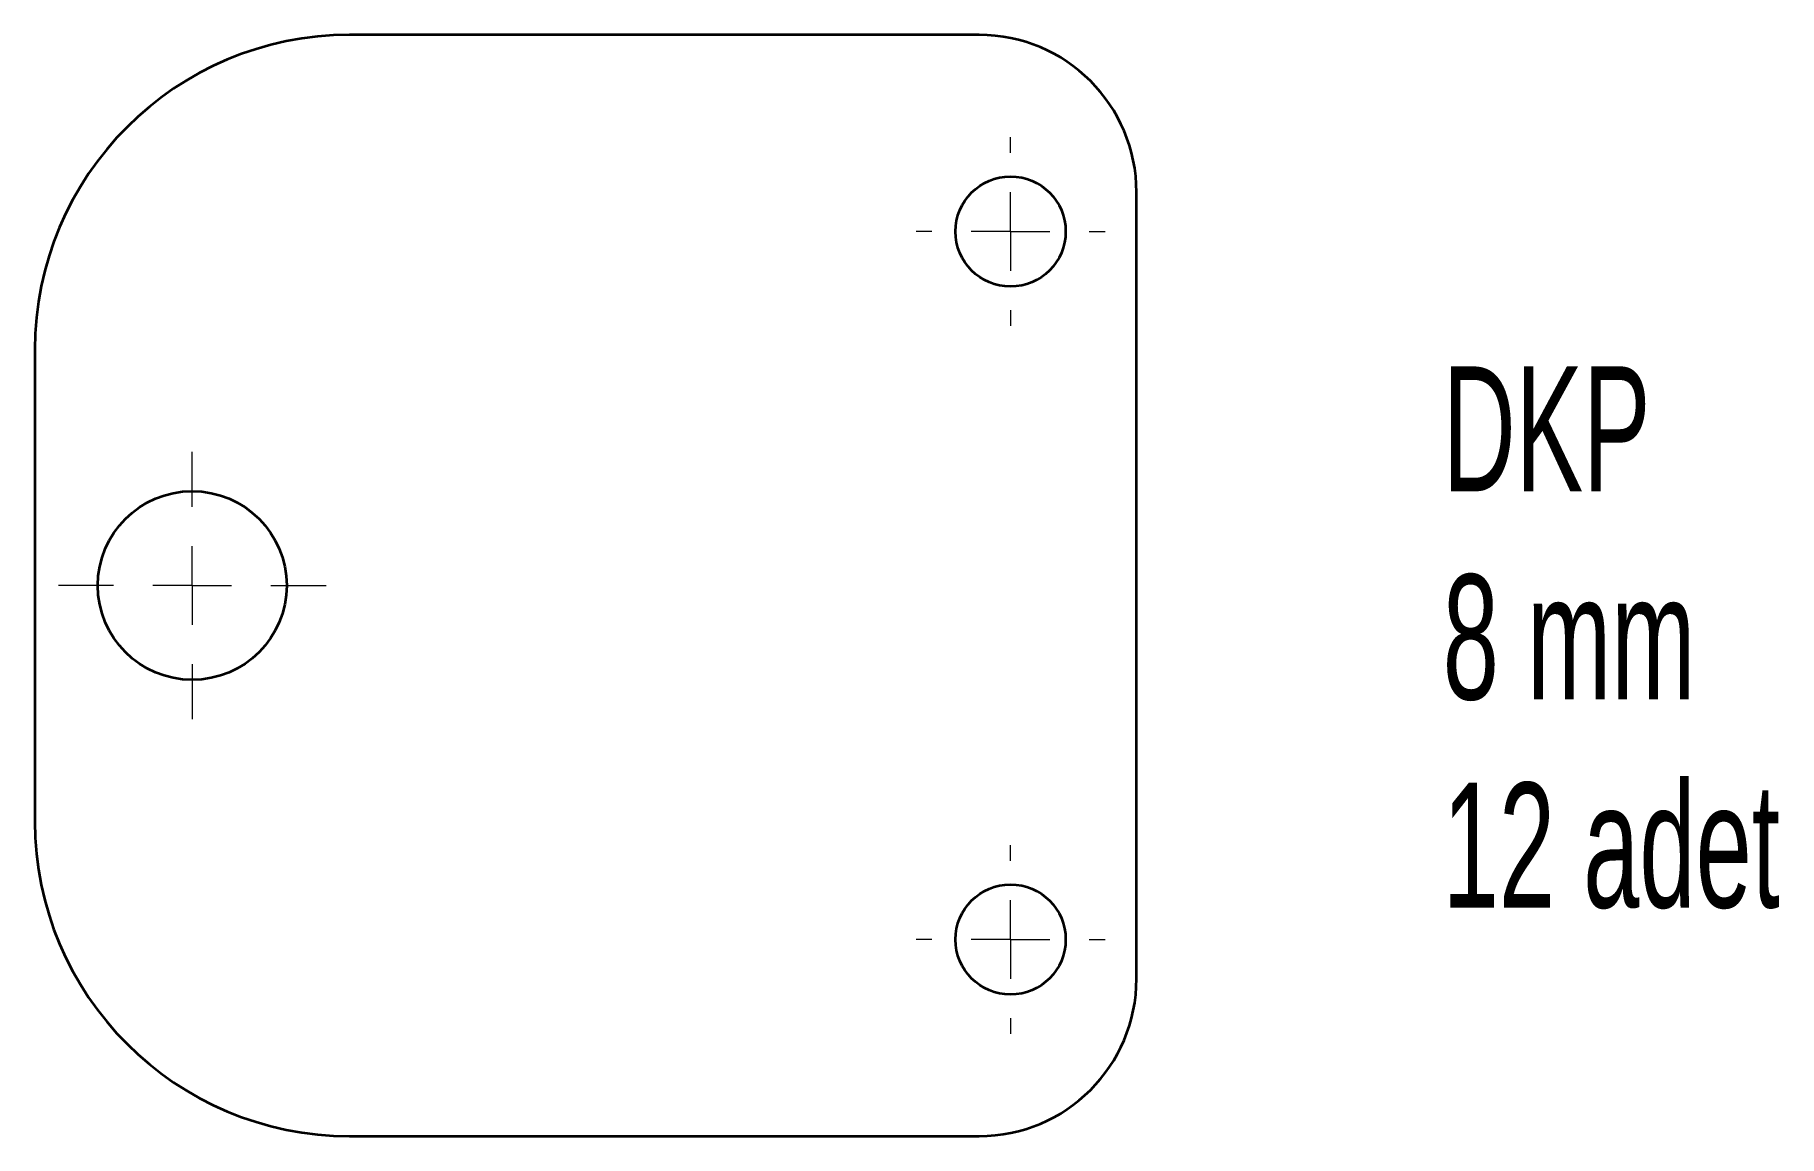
# Model space of a CAD drawing. Header units: millimetres. Extents: x 69 to 180, y 70 to 140.
import ezdxf

# ---------------------------------------------------------------- set-up
doc = ezdxf.new("R2010")
doc.units = ezdxf.units.MM
doc.styles.add('SLDTEXTSTYLE0', font='TXT', dxfattribs={"width": 0.605})

# ---------------------------------------------------------------- blocks, each defined once
blk = doc.blocks.new('SW_CENTERMARKSYMBOL_0')
at = {"color": 0, "linetype": 'Continuous', "lineweight": 18}
for p, q in [((0, 5), (0, 8.5)), ((0, 0), (0, 2.5)), ((-5, 0), (-8.5, 0)), ((0, 0), (-2.5, 0)), ((0, 0), (0, -2.5)), ((0, 0), (2.5, 0)), ((5, 0), (8.5, 0)), ((0, -5), (0, -8.5))]:
    blk.add_line(p, q, dxfattribs=at)
blk = doc.blocks.new('SW_CENTERMARKSYMBOL_1')
at = {"color": 0, "linetype": 'Continuous', "lineweight": 18}
for p, q in [((0, 5), (0, 6)), ((0, 0), (0, 2.5)), ((-5, 0), (-6, 0)), ((0, 0), (-2.5, 0)), ((0, 0), (0, -2.5)), ((0, 0), (2.5, 0)), ((5, 0), (6, 0)), ((0, -5), (0, -6))]:
    blk.add_line(p, q, dxfattribs=at)
blk = doc.blocks.new('SW_CENTERMARKSYMBOL_2')
at = {"color": 0, "linetype": 'Continuous', "lineweight": 18}
for p, q in [((0, 5), (0, 6)), ((0, 0), (0, 2.5)), ((-5, 0), (-6, 0)), ((0, 0), (-2.5, 0)), ((0, 0), (0, -2.5)), ((0, 0), (2.5, 0)), ((5, 0), (6, 0)), ((0, -5), (0, -6))]:
    blk.add_line(p, q, dxfattribs=at)

msp = doc.modelspace()

# ---------------------------------------------------------------- linework, layer by layer
at = {"color": 7, "linetype": 'Continuous', "lineweight": 35}
for p, q in [((129.45, 140.12), (89.45, 140.12)), ((139.45, 80.12), (139.45, 130.12)), ((69.45, 120.12), (69.45, 90.12)), ((89.45, 70.12), (129.45, 70.12))]:
    msp.add_line(p, q, dxfattribs=at)
for centre, radius in [((131.45, 127.62), 3.5), ((79.45, 105.12), 6), ((131.45, 82.62), 3.5)]:
    msp.add_circle(centre, radius, dxfattribs=at)
for centre, radius, start, end in [((89.45, 120.12), 20, 90, 180), ((129.45, 130.12), 10, 0, 90), ((89.45, 90.12), 20, 180, 270), ((129.45, 80.12), 10, 270, 0)]:
    msp.add_arc(centre, radius, start, end, dxfattribs=at)

# ---------------------------------------------------------------- block references
at = {"color": 7, "linetype": 'Continuous', "lineweight": 18}
for name, p in [('SW_CENTERMARKSYMBOL_1', (131.45, 127.62)), ('SW_CENTERMARKSYMBOL_0', (79.45, 105.12)), ('SW_CENTERMARKSYMBOL_2', (131.45, 82.62))]:
    msp.add_blockref(name, p, dxfattribs=at)

# ---------------------------------------------------------------- texts
at = {"color": 7, "linetype": 'Continuous', "lineweight": 0, "insert": (158.91, 119.05), "char_height": 7.9375, "attachment_point": 1, "style": 'SLDTEXTSTYLE0'}
msp.add_mtext('DKP^J8 mm^J12 adet', dxfattribs=at)

doc.saveas('drawing.dxf')
